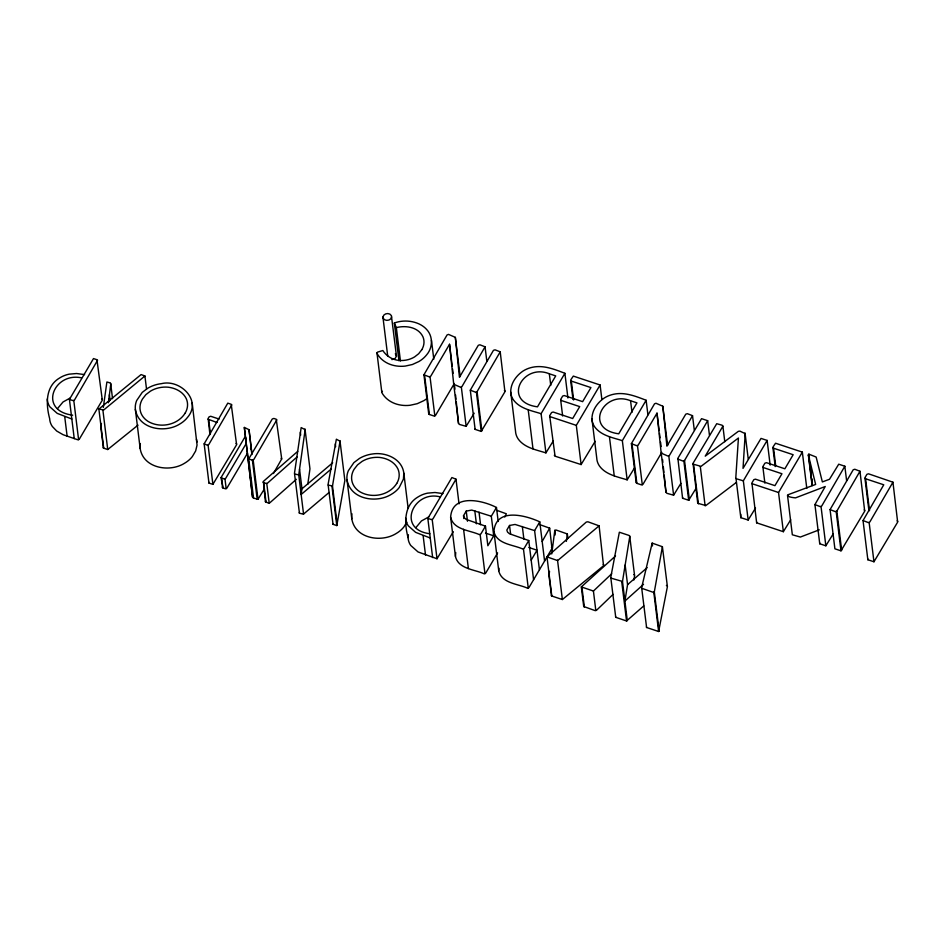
<?xml version="1.0" encoding="UTF-8"?>
<svg xmlns="http://www.w3.org/2000/svg" width="945" height="945" viewBox="0 0 945 945"><rect width="100%" height="100%" fill="white"/><g stroke="black" fill="none" stroke-linecap="round" stroke-linejoin="round"><path stroke-width="1.42" d="M740.785 514.234L740.809 517.683L748.156 520.01L755.504 508.115M497.602 552.919L485.635 573.225L484.041 573.745C474.484 569.422 458.301 569.008 455.443 556.428L450.623 517.234C452.171 493.231 482.588 500.188 496.468 507.477L498.192 521.475M455.443 556.428L455.738 552.53M538.886 524.31L549.659 528.16L551.974 548.502L528.94 587.601L527.345 588.109C517.789 583.797 501.606 583.372 498.736 570.804L493.928 531.61C495.605 507.335 525.42 515.179 539.772 521.853L544.58 561.046M498.736 570.804L498.936 568.205M108.427 402.747L110.789 383.942L109.974 382.843L106.891 382.004L103.312 407.484M553.262 440.984L545.915 452.879C536.311 449.844 524.593 447.835 518.238 439.059A23.66 18.593 -7 0 1 515.521 431.168L510.702 391.974C510.702 383.363 516.1 375.708 523.058 371.031A23.66 18.593 -7 0 1 532.649 367.227C543.741 364.9 554.809 369.412 564.897 373.299L567.921 397.975M634.508 467.952L627.149 479.847C617.557 476.812 605.839 474.803 599.473 466.027A23.66 18.593 -7 0 1 596.756 458.136L591.948 418.942C591.936 410.331 597.334 402.676 604.292 397.999A23.66 18.593 -7 0 1 613.896 394.195C624.976 391.856 636.044 396.38 646.132 400.267L647.916 414.784M101.41 423.466L100.902 427.825L103.466 448.107L107.73 449.525L138.017 425.132M74.242 438.61L69.422 399.416L93.496 358.568L96.945 359.714L102.32 400.137L79.274 439.236L77.691 439.756L63.114 434.724L56.676 431.014L52.329 426.478A23.271 18.286 -7 0 1 49.66 418.623C45.868 404.484 45.195 386.363 59.665 377.965A23.271 18.286 -7 0 1 69.198 374.161L76.604 373.523L84.589 374.61M453.293 531.728L437.015 558.755L418.044 551.951L410.732 545.454A23.271 18.286 -7 0 1 408.063 537.599C404.283 523.447 403.598 505.327 418.068 496.94A23.271 18.286 -7 0 1 427.612 493.136L435.007 492.499L442.992 493.585M408.063 537.599L408.405 534.752M97.595 360.21L74.466 400.042L72.871 400.562L69.422 399.416M204.144 443.855L227.78 403.149L231.23 404.295L236.604 444.717L212.897 484.36L208.951 483.049L204.144 443.855L207.156 445.13L208.75 444.622L231.879 404.791M209.944 434.629L208.136 418.493L209.14 416.804L210.735 416.284L219.075 419.048M208.951 483.049L209.046 482.316M221.024 477.662L244.755 437.322L245.535 437.24L246.243 443.477L225.642 478.43L224.048 478.938L221.024 477.662L222.878 487.951L225.253 488.742L226.847 488.222L247.448 453.269L244.33 427.435L249.019 429.691L251.925 453.671M222.229 487.455L222.323 486.722M276.897 419.734L253.768 459.565L252.398 460.156L248.736 458.939L272.29 418.966L273.885 418.446L276.247 419.237L281.716 458.927L273.448 473.539M455.998 479.186L432.869 519.018L431.274 519.537L427.825 518.392L451.899 477.544L455.998 479.186L459.034 503.862M470.303 390.179L493.432 350.347L495.026 349.827L500.212 351.823L504.925 391.762L481.229 431.404L475.122 429.373L470.303 390.179L475.489 392.175L477.071 391.655L500.212 351.823M455.336 337.353L459.447 377.291L478.288 345.315L479.883 344.795L485.057 346.803L461.928 386.635L460.475 387.202L453.718 384.249L449.536 344.287L430.696 376.264L429.101 376.783L423.927 374.787L447.056 334.955L448.509 334.388L455.336 337.353L460.156 376.547M475.122 429.373L475.217 428.64M595.161 441.315L581.116 464.562L555.058 456.187L549.683 415.765L551.573 412.552L553.168 412.032L572.694 418.517L579.71 406.61L561.33 400.515L560.763 399.274L562.665 396.073L564.248 395.553L582.64 401.649L590.92 387.592L571.323 381.083L570.756 379.855L573.32 376.098L600.099 384.981L601.882 399.499M554.408 455.691L554.491 454.958M564.897 373.299L541.095 413.686C531.503 410.65 519.785 408.642 513.418 399.865A23.66 18.593 -7 0 1 510.702 391.974M549.659 528.16L542.182 541.45M600.099 384.981L576.308 425.368L549.588 416.497M646.132 400.267L622.342 440.642C612.738 437.618 601.02 435.61 594.665 426.833A23.66 18.593 -7 0 1 591.948 418.942M696.04 488.376L688.681 500.271L682.585 498.239L677.86 458.313L701.568 418.67L707.663 420.69L709.447 435.208M662.799 406.22L666.91 446.158L685.751 414.182L687.346 413.674L692.52 415.67L669.391 455.502L667.938 456.069L661.181 453.116L656.999 413.154L638.159 445.13L636.564 445.65L631.39 443.654L654.519 403.822L655.972 403.255L662.799 406.22L667.619 445.414L666.662 444.398M682.585 498.239L682.668 497.507M707.663 420.69L684.534 460.522L682.951 461.042L677.766 459.046M736.226 482.529L705.844 505.551L697.741 503.272L693.016 463.345L716.723 423.703L722.181 425.226L722.736 426.467L705.23 456.163L738.317 431.357L739.911 431.121L745.203 433.649L743.03 468.366L761.032 438.409L767.139 440.429L770.163 465.117M790.705 519.797L783.358 531.692L756.638 522.833L751.925 482.895L753.815 479.682L755.409 479.162L774.935 485.647L781.952 473.752L763.572 467.645L763.005 466.417L764.895 463.204L766.489 462.684L784.87 468.791L793.162 454.722L773.553 448.213L772.998 446.985L775.55 443.229L802.34 452.123L806.794 488.411M756.638 522.833L756.732 522.089M767.139 440.429L743.337 480.816L736.734 478.902L735.789 477.886L738.423 438.019L701.036 466.357L692.933 464.078M802.34 452.123L778.538 492.499L751.83 483.627M833.207 533.901L825.847 545.797L819.74 543.777L814.933 504.583L825.233 486.51L795.536 497.861C793.871 497.708 785.992 497.035 788.13 494.707L815.641 484.442L808.377 455.1L808.92 454.179L816.149 457.049L822.363 481.926L829.497 479.28L838.723 464.196L844.83 466.228L846.614 480.745M819.74 543.777L819.835 543.032M830.076 509.603L853.205 469.771L854.8 469.252L859.974 471.248L864.699 511.186L840.991 550.829L834.896 548.809L830.076 509.603L835.262 511.599L836.845 511.091L859.974 471.248M844.83 466.228L821.701 506.059L820.106 506.579L814.933 504.583M863.033 520.553L883.764 484.797L865.596 478.772L865.029 477.532L866.919 474.331L868.514 473.811L892.942 482.198L897.655 522.124L873.96 561.767L867.853 559.747L863.033 520.553L868.219 522.55L869.802 522.03L892.942 482.198M867.853 559.747L867.947 559.003M454.344 383.481L435.503 415.457L433.909 415.977L429.384 414.477L428.829 413.237M661.807 452.348L642.966 484.324L641.371 484.844L636.847 483.344L636.292 482.115M697.741 503.272L697.835 502.539M549.529 571.312L548.974 575.659L551.561 595.941L562.369 599.532L603.536 565.76L599.106 525.845L587.896 521.782L586.266 522.077L546.978 556.888L551.797 596.082M551.738 553.924L554.809 530.358L556.121 530.027L567.343 533.96L566.35 541.379M303.558 514.092L298.738 474.886L305.152 429.668L301.171 427.577L294.474 473.28L299.447 513.23L303.439 514.174L329.084 492.463M299.553 469.181L301.963 488.778L301.148 494.495L331.093 469.133M307.763 484.383L309.96 468.862L304.999 428.983M627.303 620.664L622.495 581.458L629.772 536.524L629.039 535.437L619.353 532.224L610.765 577.371L615.738 617.321L626.547 620.971L643.769 605.91M625.153 565.051L627.563 584.648L624.905 601.055L643.521 584.353M633.894 579.994L634.591 575.718L629.689 535.862M652.168 543.115L641.643 587.625L646.593 627.492L658.618 631.496L667.406 586.609L662.398 546.718L652.168 543.115L652.511 545.915M463.522 515.686L466.239 511.091L471.756 510.076L491.305 516.23L493.715 535.827L487.868 545.749L485.47 526.152L466.204 519.407L464.267 517.754L463.522 515.686L463.889 518.581M391.643 316.953C391.029 320.816 385.017 321.607 383.162 318.311L382.926 317.024C383.552 313.173 389.553 312.252 391.395 315.63L396.463 356.159L394.998 358.627L391.868 359.608M337.306 525.172L332.498 485.978L340.046 441.244L336.373 439.189L328.08 484.442L333.03 524.31L336.786 525.574L344.866 480.45L339.952 440.583M659.137 631.095L654.318 591.901L662.398 546.718M296.328 479.316L269.916 502.728L268.286 503.023L265.427 501.76L263.371 481.407L297.734 451.356M265.427 501.76L265.781 501.004M613.057 594.381L596.555 610.246L594.913 610.541L583.726 606.513L581.317 586.916L615.538 555.943M583.726 606.513L584.081 605.769M406.822 522.148L403.976 526.826A27.889 21.924 -7 0 1 396.179 533.512C381.343 542.867 354.93 538.685 351.8 518.781L346.98 479.587A27.889 21.924 -7 0 1 348.327 470.752L353.879 462.637L359.454 458.431A28.468 22.373 -7 0 1 373.251 453.872C386.032 452.112 402.18 459.022 403.822 473.161L408.098 508.008M599.106 525.845L558.353 559.972L556.711 560.267L546.978 556.888M144.916 375.992L103.737 409.965L98.882 409.055L141.088 374.574L144.916 375.992L146.522 389.056M263.785 489.935L257.985 499.255L253.473 498.109L252.528 497.094L244.33 427.435M474.177 413.213L466.145 426.325L459.483 424.459L458.526 423.454L453.718 384.249M485.47 526.152L480.828 534.031L479.233 534.539C469.677 530.216 453.494 529.802 450.623 517.234M491.305 516.23L496.468 507.477M504.795 517.033L506.355 513.796L496.846 510.359M539.43 569.8L534.61 530.606L515.06 524.451L509.544 525.467L506.827 530.062L507.571 532.13L509.497 533.783L528.763 540.528L524.121 548.395L522.538 548.915C512.97 544.592 496.798 544.178 493.928 531.61M534.61 530.606L539.772 521.853M531.173 560.125L537.02 550.203L528.834 547.486M680.896 483.344L673.608 495.192L666.934 493.325L665.989 492.321L661.181 453.116M57.48 408.63L63.043 401.968L70.332 397.963M415.883 527.605L421.446 520.943L428.735 516.939M421.777 349.721L418.67 353.737L414.571 356.926A20.554 16.148 -7 0 1 399.097 360.411C392.399 359.856 386.446 356.1 382.831 350.536L377.634 352.095L376.984 353.335C380.504 359.844 387.166 364.097 394.313 365.585A27.074 21.286 -7 0 0 405.275 366.081L412.433 364.498L418.966 361.486A28.563 22.444 -7 0 0 426.727 354.741C432.763 347.725 433.176 336.526 426.762 329.604A27.074 21.286 -7 0 0 418.895 323.863C411.264 320.438 402.121 320.095 394.325 323.025L396.345 327.608L400.444 361.002M611.687 573.792L593.425 591.038L581.317 586.916M297.226 456.789L267.506 483.131L265.876 483.427L263.017 482.163M627.563 584.648L647.195 567.638M301.963 488.778L332.687 462.778M328.222 485.116L332.498 485.978M641.785 588.298L653.007 592.231L654.318 591.901M298.738 474.886L294.627 474.036M426.715 398.695A28.563 22.444 -7 0 1 423.785 400.68L417.241 403.692L410.083 405.275A27.074 21.286 -7 0 1 399.133 404.779C391.974 403.302 385.324 399.05 381.792 392.529L382.441 391.289M610.931 578.116L622.495 581.458M819.256 529.838L800.356 537.055L792.335 534.775L787.492 495.192M396.345 327.608C405.866 325.245 418.198 326.994 422.911 336.739A21.652 17.022 -7 0 1 421.777 349.721M81.577 377.858C53.463 371.775 37.859 410.744 72.671 415.174M439.98 496.834C413.213 489.947 396.132 529.519 429.892 533.76M549.328 373.783C522.42 362.726 501.724 402.062 537.492 406.834L555.719 375.909L549.328 373.783L550.758 385.395M630.563 400.751C603.654 389.694 582.959 429.03 618.739 433.802L636.954 402.877L630.563 400.751L631.992 412.363M208.054 419.226L217.043 422.498M485.529 533.11L493.715 535.827M47.25 399.026A23.271 18.286 -7 0 0 49.92 406.882L57.232 413.378L71.832 419.013M251.134 478.536L250.118 477.497M405.653 518.002A23.271 18.286 -7 0 0 408.323 525.857L415.635 532.354L430.235 537.988M666.379 585.428L667.217 585.912M633.859 574.631L634.508 575.056M897.1 520.896L897.75 521.392M864.143 509.957L864.793 510.454M504.37 390.521L505.02 391.017M551.419 547.273L552.069 547.757M281.067 458.431L281.716 458.927M236.049 443.488L236.699 443.985M101.753 398.908L102.403 399.404M603.264 564.484L603.914 565.039M250.472 448.273L251.417 449.288M395.341 353.713L396.463 356.159M346.98 479.587C350.122 499.48 376.535 503.673 391.36 494.318A27.889 21.924 -7 0 0 399.168 487.632L403.432 479.08L403.822 473.161M135.348 409.339C138.478 429.231 164.902 433.424 179.727 424.069A27.889 21.924 -7 0 0 187.535 417.371C202.183 400.432 180.105 379.004 161.619 383.623A28.468 22.373 -7 0 0 147.81 388.182L142.246 392.388L136.694 400.503A27.889 21.924 -7 0 0 135.348 409.339L140.167 448.532C143.297 468.425 169.71 472.618 184.535 463.263A27.889 21.924 -7 0 0 192.343 456.565L195.662 450.942L197.056 445.083L192.189 402.913M551.384 595.255L551.561 595.941M103.3 447.422L103.466 448.107M615.585 616.565L615.738 617.321M299.281 512.473L299.447 513.23M646.463 626.818L646.593 627.492M332.888 523.636L333.03 524.31M196.477 439.189L197.009 442.106M865.596 478.772L869.518 510.702M864.947 478.276L868.868 510.205M869.14 522.573L873.96 561.767M836.845 511.091L841.664 550.285M836.183 511.635L840.991 550.829M821.04 506.603L825.847 545.797M808.92 454.179L809.452 458.538M809.983 462.896L810.337 465.79M810.881 470.149L811.235 473.055M811.944 478.855L812.298 481.761M808.471 454.498L812.216 484.986M808.377 455.1L812.121 485.588M773.553 448.213L775.691 465.637M772.904 447.717L775.219 466.594M778.538 492.499L783.358 531.692M762.91 467.149L764.871 483.119M745.038 433.011L748.251 459.14M743.337 480.816L748.156 520.01M736.001 478.477L740.809 517.683M722.83 425.722L724.791 441.693M700.316 466.629L705.124 505.835M692.52 415.67L694.303 430.188M693.583 464.574L698.39 503.768M684.534 460.522L689.354 499.728M683.873 461.077L688.681 500.271M668.8 455.998L673.608 495.192M656.999 413.154L659.137 430.577M659.492 433.471L660.035 437.83M660.567 442.189L661.098 446.548M637.485 445.674L642.305 484.868M653.798 592.302L658.618 631.496M632.04 444.15L636.847 483.344M631.39 443.654L636.198 482.848M622.342 440.642L627.149 479.847M609.419 436.637L614.238 475.831M621.739 581.777L626.547 620.971M571.323 381.083L573.639 399.959M570.662 380.587L572.989 399.463M576.308 425.368L581.116 464.562M593.425 591.038L595.834 610.635M560.68 400.018L562.641 415.989M581.955 587.447L584.364 607.044M567.343 533.96L567.862 538.166M541.095 413.686L545.915 452.879M554.809 530.358L555.152 533.157M554.68 530.736L555.188 534.941M557.55 560.338L562.369 599.532M528.184 409.669L532.992 448.863M528.763 540.528L533.582 579.722M522.337 526.53L523.884 539.122M523.459 548.951L528.267 588.144M509.544 525.467L510.619 534.173M485.057 346.803L486.84 361.321M477.071 391.655L481.891 430.861M476.41 392.21L481.229 431.404M479.032 512.155L480.58 524.747M480.154 534.575L484.974 573.769M461.337 387.131L466.145 426.325M474.792 510.749L476.398 523.813M449.536 344.287L452.206 366.058M452.572 368.963L453.104 373.322M466.239 511.091L467.491 521.25M463.582 529.342L468.389 568.547M431.463 340.271L433.79 359.147M430.034 376.807L434.842 416.001M424.577 375.283L429.384 414.477M423.927 374.787L428.735 413.981M432.208 519.561L437.015 558.755M427.825 518.392L432.645 557.585M423.124 535.626L425.534 555.223M394.325 323.025L398.955 360.777M382.926 317.024L387.733 356.218M376.925 352.556L381.745 391.75M335.298 443.926L335.64 446.725M331.978 486.38L336.786 525.574M300.321 432.314L300.675 435.113M266.785 483.521L269.195 503.118M263.655 482.682L266.053 502.291M253.177 460.061L257.985 499.255M252.398 460.156L257.205 499.35M248.736 458.939L253.543 498.133M224.981 478.973L226.186 488.766M221.685 478.158L222.878 487.951M208.703 419.722L210.416 433.72M208.089 445.166L212.897 484.36M110.648 383.268L112.538 398.672M109.384 394.786L110.069 400.385M108.958 398.554L109.313 401.353M102.922 410.319L107.73 449.525M98.882 409.055L103.702 448.249M73.804 400.585L78.612 439.779M64.721 416.651L67.13 436.247M249.019 429.691L251.89 454.521M247.448 453.269L252.528 497.094M662.563 459.483L662.858 462.341M663.307 466.629L663.898 472.335M664.205 475.193L665.989 492.321M454.651 386.34L454.947 389.186M455.549 394.904L455.986 399.18M456.293 402.038L458.526 423.454M351.8 518.781A27.889 21.924 -7 0 1 351.989 513.844M140.167 448.532A27.889 21.924 -7 0 1 140.356 443.595M185.102 413.189C177.542 425.274 160.024 428.569 148.022 421.375A23.637 18.581 -7 0 1 141.218 413.674A24.346 19.124 -7 0 1 142.459 399.026L145.896 394.62L150.515 391.1A23.731 18.652 -7 0 1 168.163 387.202C175.51 388.076 182.928 391.738 186.271 398.648A24.038 18.888 -7 0 1 185.114 413.189M396.746 483.438C389.186 495.534 371.657 498.83 359.655 491.636A23.637 18.581 -7 0 1 352.851 483.923A24.346 19.124 -7 0 1 354.091 469.287L357.529 464.881L362.148 461.349A23.731 18.652 -7 0 1 379.795 457.451C387.143 458.325 394.561 461.987 397.904 468.909A24.038 18.888 -7 0 1 396.746 483.438"/></g></svg>
